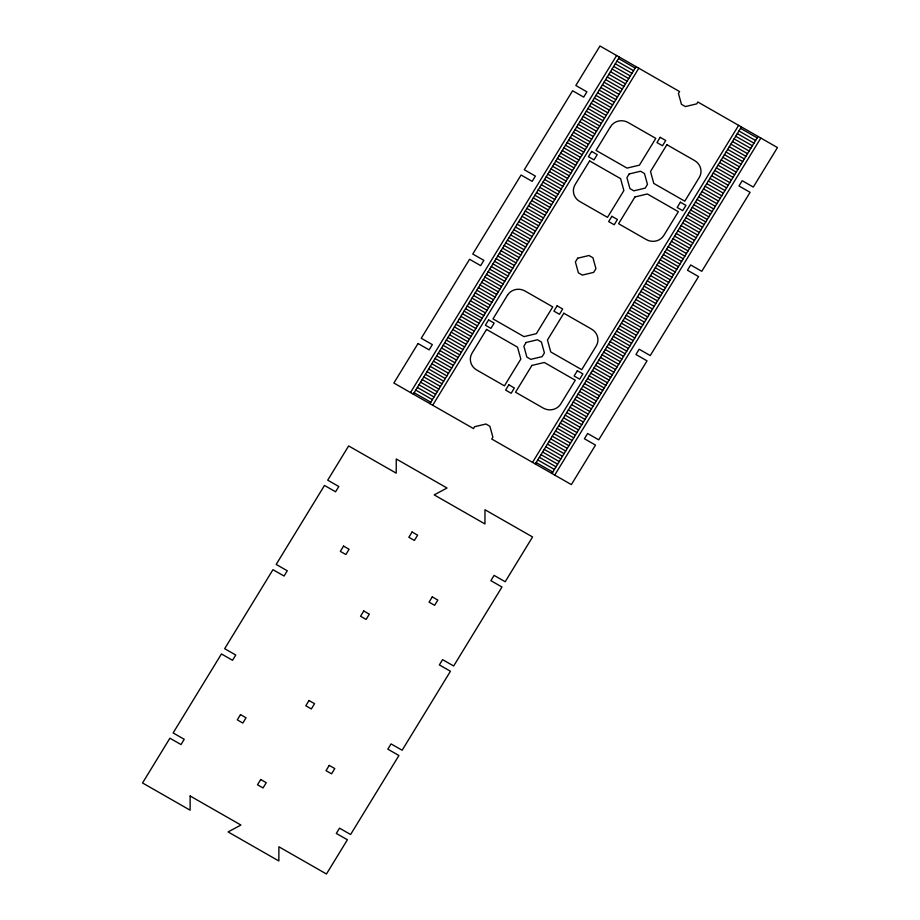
<?xml version="1.0" encoding="UTF-8"?>
<svg xmlns="http://www.w3.org/2000/svg" width="920" height="920" viewBox="0 0 920 920"><rect width="100%" height="100%" fill="white"/><g stroke="black" fill="none" stroke-linecap="round" stroke-linejoin="round"><path stroke-width="1.38" d="M410.515 392.553L616.619 55.522M413.287 394.139L619.39 57.109M429.928 403.661L636.03 66.631M432.699 405.248L638.802 68.218M532.53 462.38L738.633 125.35M535.302 463.967L741.405 126.937M551.942 473.489L758.045 136.459M554.714 475.076L760.817 138.046M618.528 58.523L635.168 68.045M740.543 128.351L757.183 137.873M616.918 61.157L633.558 70.679M738.932 130.985L755.573 140.507M615.307 63.79L631.948 73.312M737.322 133.618L753.963 143.14M613.697 66.424L630.338 75.946M735.712 136.252L752.353 145.774M612.087 69.057L628.728 78.579M734.102 138.874L750.743 148.396M610.477 71.679L627.118 81.201M732.492 141.507L749.133 151.03M608.867 74.313L625.508 83.835M730.882 144.141L747.523 153.663M607.257 76.946L623.898 86.468M729.272 146.774L745.913 156.296M605.647 79.58L622.288 89.102M727.662 149.408L744.303 158.93M604.037 82.213L620.678 91.735M726.053 152.041L742.693 161.564M602.428 84.847L619.068 94.369M724.442 154.675L741.083 164.197M600.817 87.48L617.458 97.002M722.832 157.308L739.473 166.83M599.207 90.114L615.848 99.636M721.222 159.942L737.863 169.464M597.597 92.748L614.238 102.269M719.612 162.576L736.253 172.097M595.987 95.381L612.628 104.903M718.002 165.209L734.643 174.731M594.377 98.014L611.018 107.537M716.393 167.842L733.033 177.364M592.768 100.648L609.408 110.17M714.782 170.476L731.423 179.998M591.157 103.281L607.798 112.803M713.172 173.109L729.813 182.631M589.547 105.915L606.188 115.437M711.562 175.743L728.203 185.265M587.938 108.548L604.578 118.07M709.952 178.376L726.593 187.898M586.327 111.182L602.956 120.704M708.342 181.01L724.983 190.532M584.717 113.815L601.346 123.337M706.732 183.643L723.373 193.165M583.107 116.449L599.736 125.971M705.122 186.277L721.751 195.799M581.497 119.082L598.126 128.605M703.512 188.91L720.141 198.433M579.887 121.716L596.516 131.238M701.902 191.544L718.531 201.066M578.278 124.349L594.906 133.871M700.293 194.177L716.921 203.699M576.667 126.983L593.296 136.505M698.682 196.811L715.311 206.333M575.058 129.616L591.686 139.138M697.072 199.445L713.702 208.966M573.447 132.25L590.077 141.772M695.462 202.066L712.091 211.588M571.837 134.872L588.466 144.394M693.852 204.7L710.481 214.222M570.227 137.505L586.856 147.027M692.242 207.333L708.871 216.855M568.606 140.139L585.246 149.661M690.632 209.967L707.261 219.489M567.122 142.588L583.751 152.111M689.137 212.416L705.766 221.939M565.512 145.222L582.141 154.744M687.527 215.05L704.156 224.572M563.903 147.855L580.531 157.377M685.918 217.683L702.546 227.205M562.281 150.489L578.922 160.011M684.307 220.317L700.936 229.839M560.671 153.123L577.311 162.644M682.697 222.95L699.327 232.472M559.061 155.756L575.702 165.278M681.087 225.584L697.716 235.106M557.451 158.389L574.091 167.911M679.466 228.217L696.106 237.739M555.841 161.023L572.481 170.545M677.856 230.851L694.496 240.373M554.231 163.656L570.871 173.178M676.246 233.484L692.886 243.006M552.621 166.29L569.261 175.812M674.636 236.106L691.276 245.628M551.011 168.923L567.651 178.434M673.026 238.74L689.667 248.262M549.401 171.545L566.041 181.067M671.416 241.373L688.056 250.895M547.791 174.179L564.431 183.701M669.806 244.007L686.446 253.529M546.181 176.812L562.822 186.334M668.196 246.64L684.836 256.162M544.571 179.446L561.212 188.968M666.586 249.274L683.226 258.796M542.961 182.079L559.601 191.601M664.976 251.907L681.616 261.43M541.351 184.713L557.991 194.235M663.366 254.541L680.006 264.063M539.741 187.346L556.381 196.868M661.756 257.174L678.396 266.696M538.131 189.98L554.771 199.502M660.146 259.808L676.786 269.33M536.521 192.613L553.161 202.136M658.536 262.441L675.176 271.964M534.911 195.247L551.551 204.769M656.926 265.075L673.567 274.597M533.301 197.88L549.941 207.402M655.316 267.708L671.956 277.23M531.691 200.514L548.332 210.036M653.706 270.342L670.346 279.864M530.081 203.147L546.721 212.669M652.096 272.976L668.736 282.498M528.471 205.781L545.111 215.303M650.486 275.609L667.126 285.131M526.861 208.414L543.501 217.936M648.876 278.242L665.516 287.764M525.251 211.048L541.891 220.57M647.266 280.876L663.906 290.398M523.641 213.681L540.281 223.203M645.656 283.51L662.296 293.031M522.031 216.315L538.672 225.837M644.046 286.143L660.686 295.665M520.421 218.948L537.061 228.47M642.436 288.776L659.077 298.298M518.811 221.582L535.452 231.104M640.826 291.41L657.466 300.932M517.201 224.215L533.841 233.737M639.216 294.043L655.856 303.565M515.476 227.033L532.116 236.555M637.491 296.861L654.131 306.383M513.866 229.666L530.506 239.189M635.881 299.494L652.521 309.016M512.256 232.3L528.896 241.822M634.271 302.128L650.911 311.65M510.646 234.933L527.286 244.455M632.661 304.761L649.301 314.284M509.036 237.567L525.676 247.089M631.051 307.395L647.692 316.917M507.426 240.2L524.066 249.722M629.441 310.028L646.081 319.55M505.816 242.834L522.457 252.356M627.831 312.662L644.471 322.184M504.206 245.467L520.846 254.989M626.221 315.296L642.861 324.817M502.596 248.101L519.236 257.623M624.611 317.929L641.251 327.451M500.986 250.734L517.626 260.256M623.001 320.562L639.641 330.084M499.376 253.368L516.016 262.89M621.391 323.196L638.031 332.718M497.766 256.002L514.406 265.523M619.781 325.829L636.421 335.351M496.156 258.635L512.797 268.157M618.171 328.452L634.811 337.973M494.546 261.257L511.186 270.779M616.561 331.085L633.202 340.607M492.936 263.89L509.576 273.412M614.951 333.718L631.591 343.24M491.326 266.524L507.966 276.046M613.341 336.352L629.981 345.874M489.716 269.157L506.356 278.68M611.731 338.985L628.371 348.507M488.106 271.791L504.746 281.313M610.121 341.619L626.761 351.141M486.496 274.424L503.136 283.946M608.511 344.252L625.151 353.774M484.886 277.058L501.526 286.58M606.901 346.886L623.542 356.408M483.276 279.691L499.916 289.214M605.291 349.519L621.931 359.041M481.666 282.325L498.306 291.847M603.681 352.153L620.321 361.675M480.056 284.958L496.685 294.48M602.071 354.786L618.711 364.308M478.446 287.592L495.075 297.114M600.461 357.42L617.101 366.942M476.836 290.226L493.465 299.747M598.851 360.053L615.491 369.575M475.226 292.859L491.855 302.381M597.241 362.687L613.87 372.209M473.616 295.492L490.245 305.014M595.631 365.32L612.26 374.842M472.006 298.126L488.635 307.648M594.021 367.954L610.65 377.476M470.396 300.759L487.025 310.281M592.411 370.587L609.04 380.109M468.786 303.393L485.415 312.915M590.801 373.221L607.43 382.743M467.176 306.026L483.805 315.548M589.191 375.854L605.82 385.376M465.566 308.66L482.195 318.182M587.581 378.488L604.21 388.01M464.071 311.098L480.7 320.62M586.086 380.926L602.715 390.448M462.461 313.731L479.09 323.253M584.476 383.559L601.105 393.081M460.851 316.365L477.48 325.887M582.866 386.193L599.495 395.715M459.241 318.998L475.87 328.52M581.256 388.827L597.885 398.348M457.631 321.632L474.26 331.154M579.646 391.46L596.275 400.982M456.009 324.266L472.65 333.787M578.036 394.093L594.665 403.615M454.399 326.899L471.04 336.421M576.426 396.727L593.055 406.249M452.789 329.532L469.43 339.054M574.816 399.36L591.445 408.882M451.179 332.166L467.82 341.688M573.194 401.994L589.835 411.516M449.569 334.799L466.21 344.322M571.584 404.627L588.225 414.149M447.959 337.433L464.6 346.955M569.974 407.261L586.615 416.783M446.349 340.066L462.99 349.589M568.365 409.894L585.005 419.416M444.739 342.7L461.38 352.222M566.754 412.528L583.395 422.05M443.129 345.334L459.77 354.855M565.144 415.161L581.785 424.683M441.519 347.967L458.16 357.489M563.534 417.795L580.175 427.317M439.909 350.6L456.55 360.122M561.924 420.428L578.565 429.95M438.299 353.234L454.94 362.756M560.314 423.062L576.955 432.584M436.69 355.867L453.33 365.389M558.704 425.684L575.345 435.206M435.079 358.501L451.72 368.011M557.094 428.317L573.735 437.839M433.469 361.123L450.11 370.645M555.484 430.951L572.125 440.473M431.859 363.756L448.5 373.278M553.874 433.584L570.515 443.106M430.249 366.39L446.89 375.912M552.264 436.218L568.905 445.74M428.639 369.023L445.28 378.546M550.654 438.851L567.295 448.373M427.029 371.657L443.67 381.179M549.044 441.485L565.685 451.007M425.419 374.291L442.06 383.812M547.434 444.118L564.075 453.64M423.809 376.924L440.45 386.446M545.824 446.752L562.465 456.274M422.199 379.558L438.84 389.079M544.214 449.385L560.855 458.907M420.589 382.191L437.23 391.713M542.604 452.019L559.245 461.541M418.979 384.824L435.62 394.346M540.995 454.652L557.635 464.174M417.369 387.458L434.01 396.98M539.384 457.286L556.025 466.808M415.759 390.091L432.4 399.613M537.774 459.919L554.415 469.441M414.149 392.725L430.79 402.247M536.164 462.553L552.805 472.075M190.152 795.995L190.118 810.186L142.542 782.966L169.912 738.208L181.01 744.556L184.23 739.289L173.132 732.941L221.444 653.947L232.53 660.295L235.75 655.029L224.664 648.681L272.964 569.687L284.061 576.035L287.281 570.768L276.184 564.42L324.495 485.438L335.581 491.786L338.801 486.519L327.716 480.171L348.645 445.935L396.221 473.167L396.255 458.965L447.028 488.025L434.183 494.891L484.955 523.952L484.989 509.749L532.565 536.969L505.195 581.739L494.097 575.391L490.877 580.658L501.975 587.006L453.663 665.988L442.577 659.64L439.357 664.907L450.443 671.255L402.143 750.248L391.046 743.9L387.826 749.168L398.923 755.515L350.612 834.509L339.526 828.161L336.306 833.428L347.392 839.776L326.462 874L278.886 846.779L278.852 860.97L228.079 831.921L240.925 825.044L190.152 795.995M418.025 343.528L393.875 383.03L473.478 428.582L474.616 426.719L485.955 424.016L489.877 426.259L492.89 437.172L491.751 439.035L571.354 484.598L595.505 445.096L584.418 438.748L587.639 433.481L598.724 439.829L647.036 360.847L635.938 354.499L639.158 349.232L650.256 355.58L698.556 276.586L687.47 270.238L690.69 264.971L701.776 271.32L750.087 192.326L738.99 185.978L742.21 180.711L753.307 187.059L777.457 147.568L697.843 102.005L696.704 103.868L685.377 106.57L681.456 104.328L678.442 93.415L679.581 91.563L599.978 46L575.828 85.491L586.914 91.839L583.694 97.106L572.608 90.758L524.297 169.751L535.394 176.099L532.174 181.367L521.077 175.018L472.776 254.012L483.862 260.36L480.642 265.627L469.556 259.279L421.245 338.261L432.342 344.609L429.122 349.876L418.025 343.528M240.499 714.61L237.279 719.877L242.822 723.051L246.042 717.784L240.499 714.61M343.551 546.101L340.331 551.367L345.874 554.541L349.094 549.274L343.551 546.101M488.612 319.941L485.392 325.209L490.935 328.382L494.155 323.115L488.612 319.941M591.663 151.432L588.443 156.699L593.986 159.873L597.206 154.606L591.663 151.432M486.553 329.429L472.063 353.13A12.845 12.282 10.6 0 0 476.709 370.001L504.436 385.871L520.823 359.087L517.534 347.162L486.553 329.429M507.483 295.193L492.993 318.895L523.974 336.628L536.371 333.661L552.747 306.889L525.021 291.019A12.845 12.282 10.6 0 0 507.483 295.193M589.605 160.919L575.115 184.609A12.845 12.282 10.6 0 0 579.761 201.492L607.487 217.361L623.875 190.578L620.586 178.641L589.605 160.919M610.535 126.684L596.045 150.386L627.026 168.107L639.423 165.151L655.799 138.368L628.072 122.498A12.845 12.282 10.6 0 0 610.535 126.684M526.148 342.47L523.871 346.184L526.872 357.098L530.794 359.341L542.133 356.638L544.41 352.912L541.409 342.01L537.487 339.756L526.148 342.47M577.668 258.209L575.391 261.935L578.404 272.849L582.325 275.091L593.664 272.389L595.942 268.663L592.928 257.749L589.007 255.507L577.668 258.209M629.199 173.949L626.922 177.675L629.924 188.588L633.845 190.831L645.184 188.129L647.461 184.402L644.46 173.489L640.527 171.246L629.199 173.949M260.716 779.505L257.496 784.771L263.039 787.945L266.26 782.678L260.716 779.505M309.016 700.511L305.796 705.778L311.339 708.952L314.559 703.685L309.016 700.511M363.768 610.983L360.548 616.25L366.091 619.424L369.311 614.157L363.768 610.983M412.068 532.001L408.848 537.268L414.391 540.442L417.611 535.175L412.068 532.001M508.829 384.824L505.609 390.091L511.152 393.265L514.372 387.998L508.829 384.824M557.129 305.842L553.909 311.109L559.452 314.284L562.672 309.016L557.129 305.842M611.88 216.315L608.66 221.582L614.203 224.756L617.423 219.489L611.88 216.315M660.181 137.321L656.96 142.588L662.504 145.762L665.723 140.495L660.181 137.321M531.909 365.435L515.534 392.219L543.26 408.089A12.845 12.282 10.6 0 0 560.797 403.903L575.287 380.213L544.306 362.48L531.909 365.435M563.833 313.237L547.457 340.009L550.746 351.946L581.727 369.679L596.217 345.978A12.845 12.282 10.6 0 0 591.571 329.107L563.833 313.237M634.961 196.926L618.585 223.709L646.311 239.579A12.845 12.282 10.6 0 0 663.849 235.393L678.339 211.703L647.358 193.97L634.961 196.926M666.885 144.716L650.509 171.499L653.798 183.436L684.779 201.169L699.269 177.468A12.845 12.282 10.6 0 0 694.623 160.586L666.885 144.716M329.233 765.394L326.013 770.661L331.556 773.835L334.776 768.568L329.233 765.394M432.285 596.884L429.065 602.151L434.608 605.325L437.828 600.058L432.285 596.884M577.346 370.725L574.126 375.992L579.669 379.166L582.889 373.899L577.346 370.725M680.397 202.216L677.178 207.483L682.72 210.657L685.94 205.39L680.397 202.216"/></g></svg>
